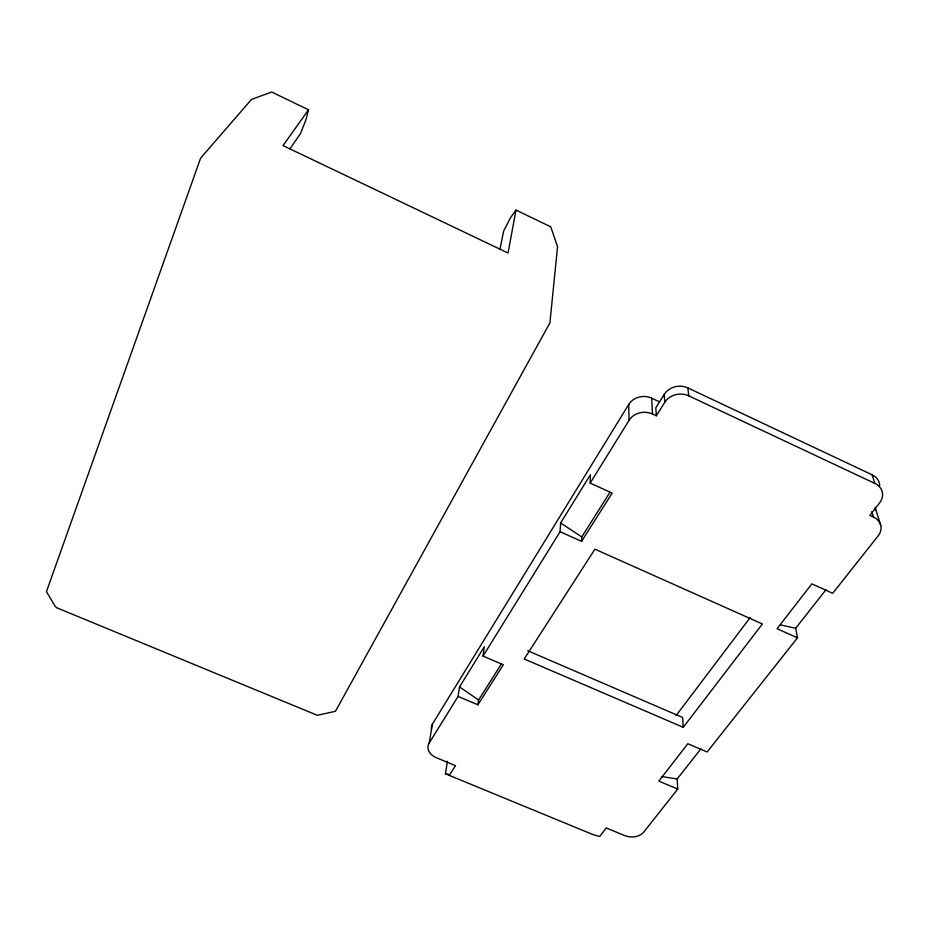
<?xml version="1.0" encoding="UTF-8"?>
<svg xmlns="http://www.w3.org/2000/svg" width="929" height="929" viewBox="0 0 929 929"><rect width="100%" height="100%" fill="white"/><g stroke="black" fill="none" stroke-linecap="round" stroke-linejoin="round"><path stroke-width="1.39" d="M560.071 531.725L581.577 541.34L612.165 493.102L590.17 483.115L590.426 474.673L560.628 522.992L560.071 531.725L483.045 656.095L503.309 664.769L477.936 704.797L458.078 696.413L459.541 686.914L484.299 646.747L483.045 656.095M581.577 541.34L581.751 536.916L609.889 492.428M477.936 704.797L478.574 699.99L501.544 663.678M700.977 748.716L677.183 778.978L677.764 789.081L643.716 832.105A14.063 10.022 2.9 0 1 624.694 835.577L606.242 827.948L599.693 836.495L593.399 834.753L445.444 773.799L447.395 761.246M445.444 773.799L449.694 774.693L455.524 765.635L436.293 757.692A14.26 10.591 9.7 0 1 429.163 743.107L432.508 723.935L628.736 404.44A16.838 14.736 -4.4 0 1 651.682 398.181L659.509 401.839M516.001 210.059L508.024 253.025L283.031 145.586L308.521 109.819L271.698 92.029L251.527 99.391L200.606 158.162L46.45 591.634L55.055 606.091L56.564 607.705L317.335 715.307L335.474 711.277L549.91 322.874L557.551 246.638L550.758 226.85L516.001 210.059L510.265 218.048L503.634 231.112L499.999 249.158M308.521 109.819L306.013 119.62L300.473 133.625L289.918 148.861M429.163 743.107L458.078 696.413M590.17 483.115L629.049 420.338L628.736 404.44M879.717 485.716A17.396 14.028 -13.3 0 0 872.087 474.777L687.89 387.927A17.303 15.096 -7.5 0 0 664.247 394.372L655.839 407.761L656.292 415.786L652.506 414.02A17.21 14.945 -3.9 0 0 629.049 420.338M656.292 415.786L664.804 402.303L664.247 394.372M675.964 715.736L750.098 617.657M683.256 727.326L762.372 623.974L594.92 549.178L524.2 658.986L683.256 727.326L682.606 717.467L527.718 650.73M677.764 789.081L658.847 781.103L687.843 743.723L707.132 751.979L797.477 637.817L795.654 628.283L826.009 589.671M661.494 776.505L677.183 778.978M780.418 624.869L795.654 628.283M797.477 637.817L777.074 628.701L811.876 583.853L832.698 593.317L878.102 535.94A17.279 13.726 -11.8 0 0 873.469 517.047L871.797 511.635M873.469 517.047L869.881 515.374L879.589 502.914A17.581 14.132 -13.1 0 0 874.897 483.44L872.087 474.777M664.804 402.303A17.488 15.212 -7.2 0 1 688.703 395.824L874.897 483.44M560.628 522.992L581.751 536.916M459.541 686.914L478.574 699.99M880.75 525.373L875.164 507.664A16.919 13.54 -12.2 0 1 875.478 510.021M687.89 387.927L688.703 395.824M651.682 398.181L652.506 414.02M431.37 729.253A14.005 10.509 9.6 0 1 432.508 723.935"/></g></svg>
